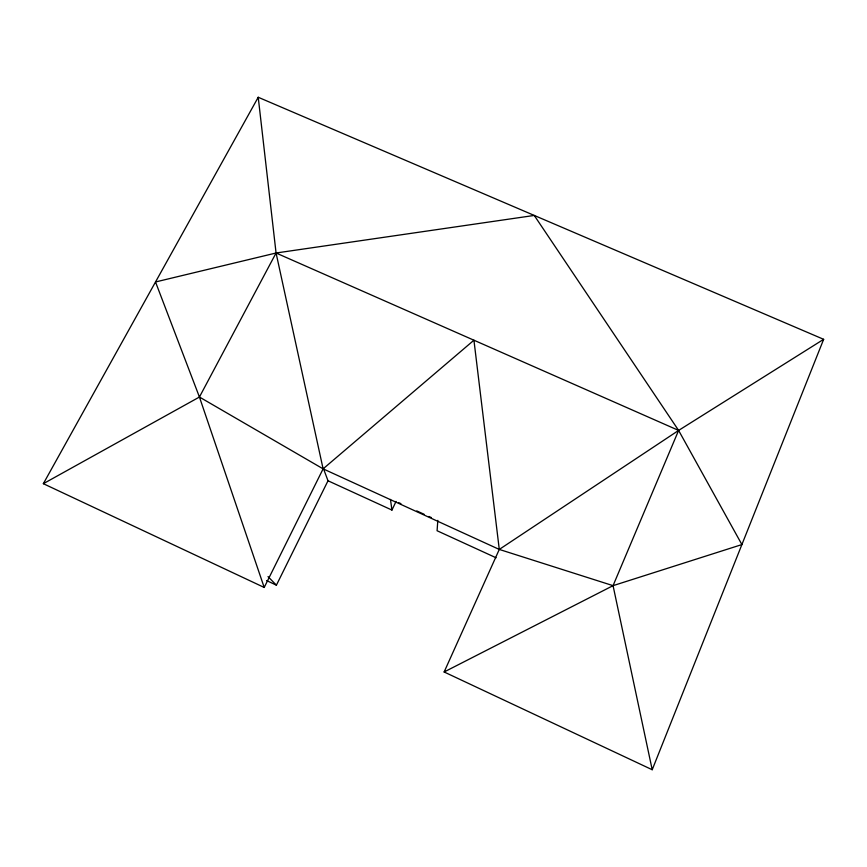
<?xml version="1.0" encoding="UTF-8"?>
<svg xmlns="http://www.w3.org/2000/svg" width="867" height="867" viewBox="0 0 867 867"><rect width="100%" height="100%" fill="white"/><g stroke="black" fill="none" stroke-linecap="round" stroke-linejoin="round"><path stroke-width="1.3" d="M437.813 520.373L437.087 530.745L496.097 557.784M652.212 769.733L823.65 339.322L258.225 97.267L43.35 483.688L264.207 587.458L323.109 468.852L473.935 340.211L499.284 549.429L444.132 671.979L652.212 769.733L613.056 585.659L678.612 430.422L823.65 339.322M323.424 468.527L328.008 480.773L391.938 510.067L396.046 501.44M266.613 580.576L276.41 585.171L328.008 480.773M43.35 483.688L199.432 397.032L276.064 253.001L258.225 97.267M199.432 397.032L323.109 468.852L499.284 549.429L678.612 430.422L534.256 215.439L276.064 253.001L155.518 281.97L199.432 397.032L264.207 587.458M444.132 671.979L613.056 585.659L741.903 544.574L678.612 430.422L276.064 253.001L323.109 468.852M499.284 549.429L613.056 585.659M398.484 502.546L400.922 503.662M416.767 510.912L424.071 514.25M428.948 516.483L431.387 517.599M268.011 576.62L276.41 585.171M390.475 499.435L391.938 510.067"/></g></svg>
